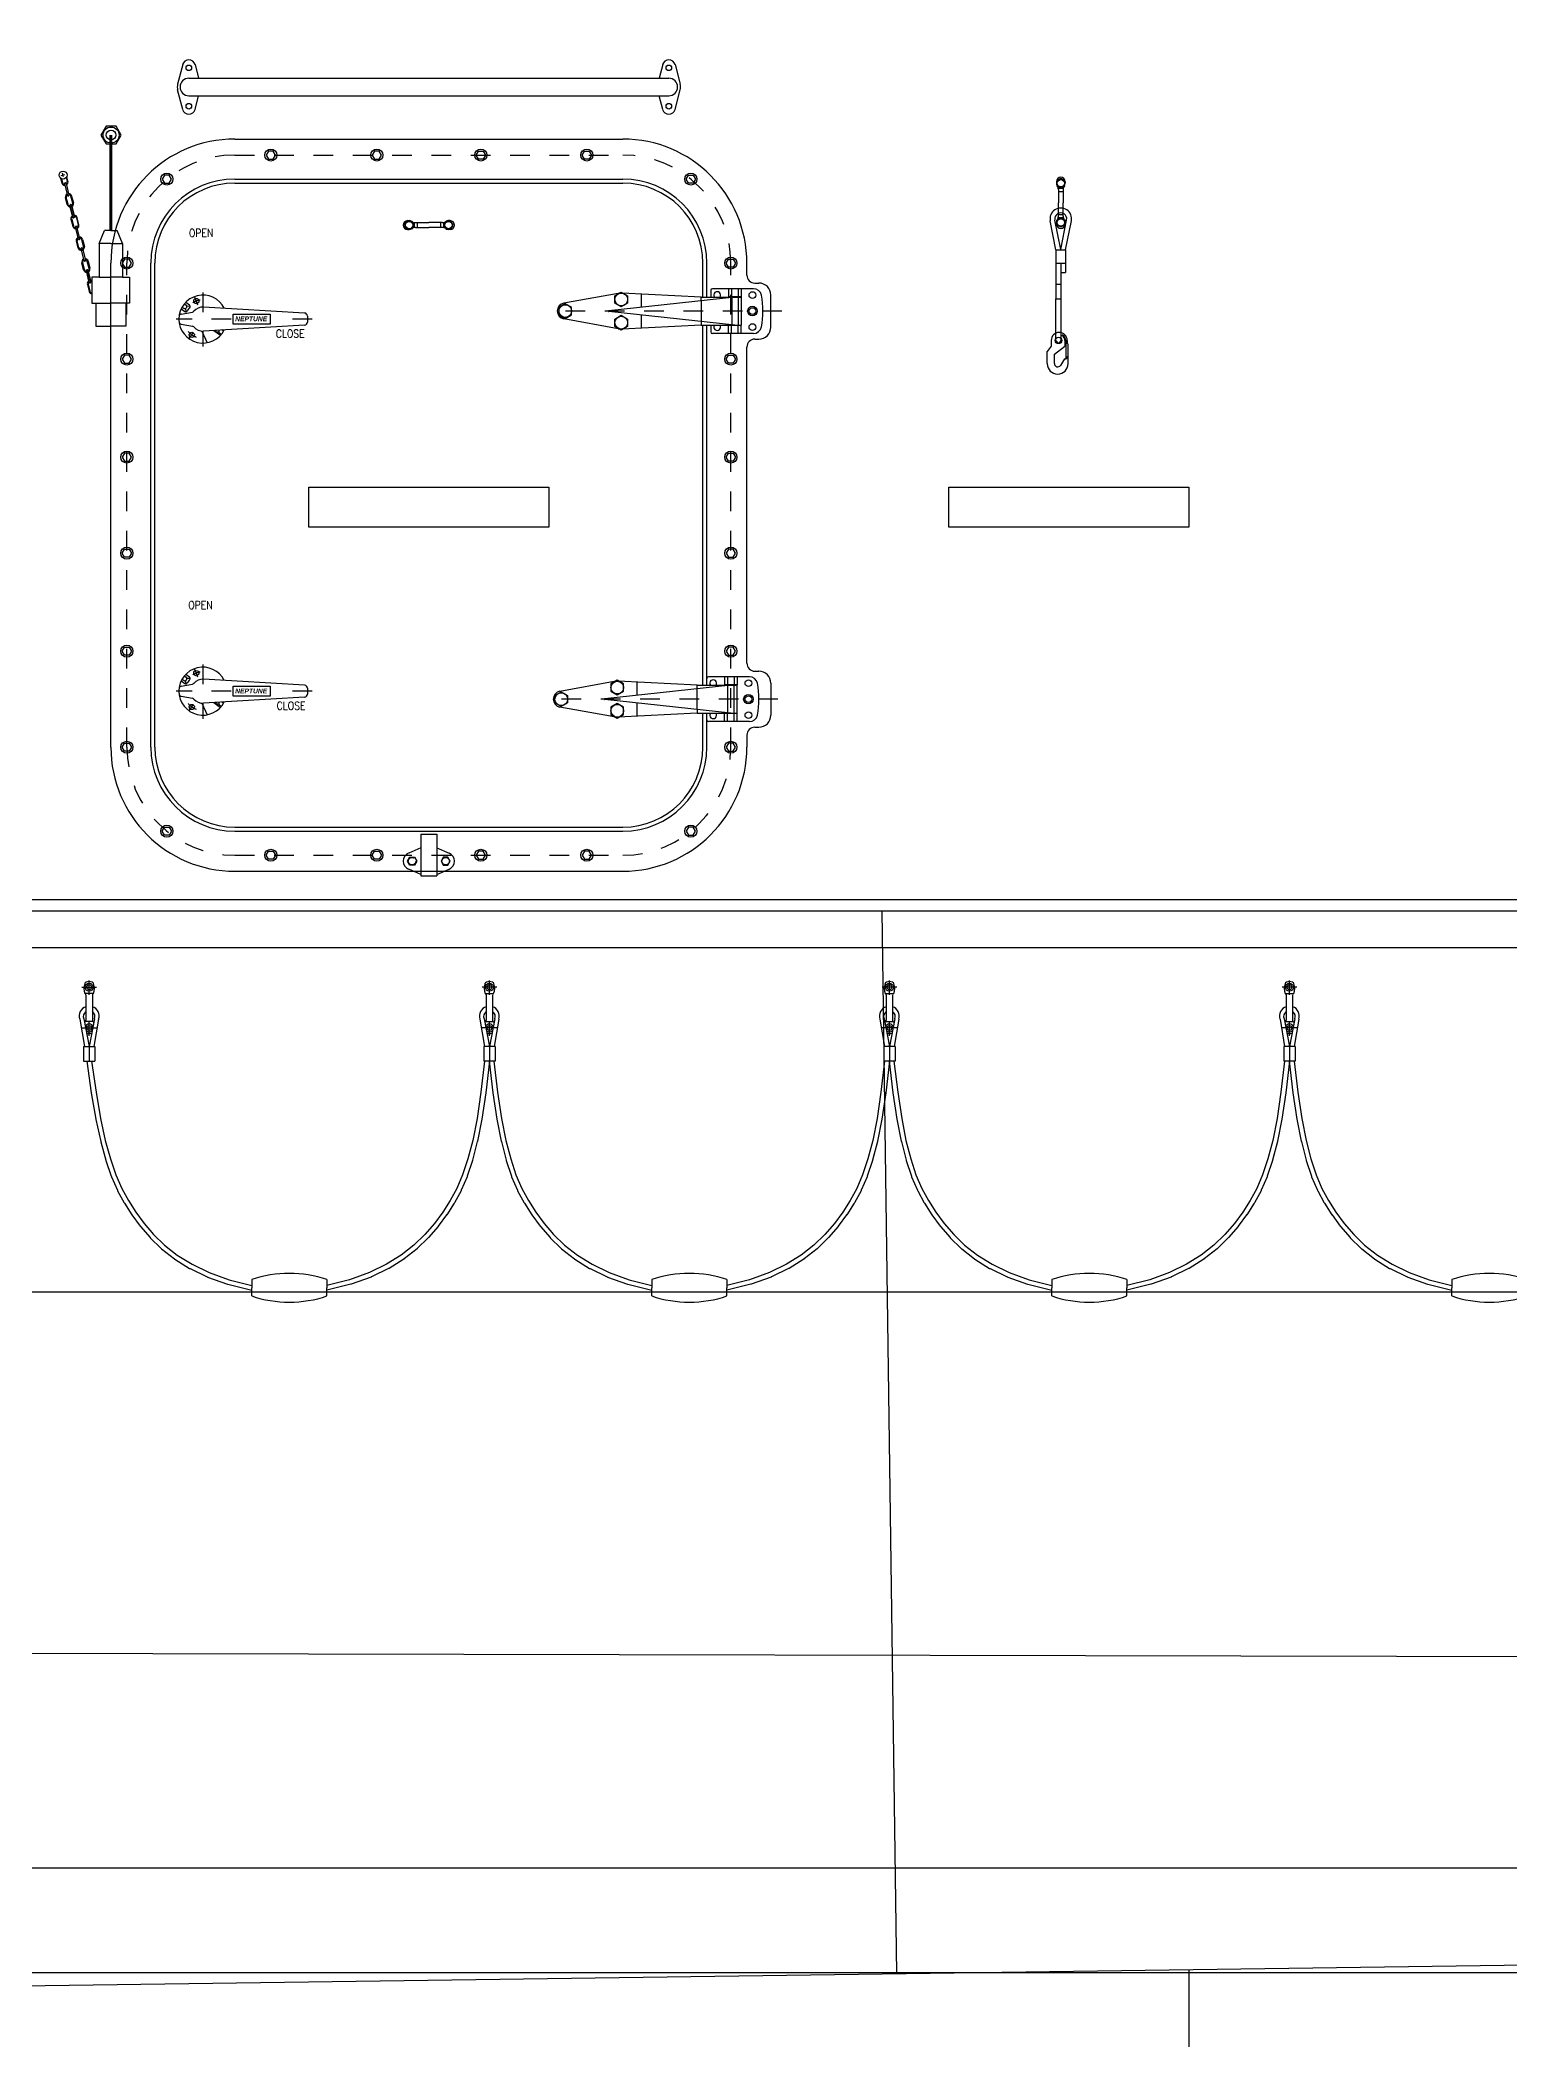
# Model space of a CAD drawing. Header units: millimetres. Extents: x -4 to 3776, y -4 to 4079.
# Drawn here: x 233.01 to 240.48, y 533.62 to 543.79 of the extents above; entities that cross this region are included whole.
import ezdxf
from ezdxf import colors
from ezdxf.entities.mleader import LeaderData, LeaderLine
from ezdxf.math import Vec2, Vec3

# ---------------------------------------------------------------- set-up
doc = ezdxf.new("R2010")
doc.units = ezdxf.units.MM
doc.linetypes.add('CENTER', pattern=[2, 1.25, -0.25, 0.25, -0.25])
doc.linetypes.add('HIDDEN2', pattern=[0.1875, 0.125, -0.0625])
for name, color, linetype in [('01-equipment', 3, 'Continuous'), ('03-input', 3, 'Continuous'), ('BK_kedu', 255, 'Continuous')]:
    doc.layers.add(name, color=color, linetype=linetype)
doc.styles.add('ROMANC', font='ROMANC.shx', dxfattribs={"width": 0.8, "bigfont": 'HZDX.shx'})
doc.styles.get("Standard").update_dxf_attribs({"font": 'arial.ttf'})

# ---------------------------------------------------------------- blocks, each defined once
blk = doc.blocks.new('A$C732F67CB')
at = {"layer": '03-input', "color": 0, "linetype": 'Continuous'}
for p, q in [((2.8, 385.9), (20.8, 385.9)), ((16.8, 377.9), (6.9, 377.9)), ((7.8, 376.1), (7.8, 344.6)), ((11.8, 376.2), (11.8, 394.2)), ((15.8, 376.2), (15.8, 344.6)), ((521.2, 385.9), (503.1, 385.9)), ((507.2, 377.9), (517.1, 377.9)), ((508.1, 376.2), (508.1, 344.6)), ((512.1, 376.2), (512.1, 394.2)), ((516.1, 376.1), (516.1, 344.6)), ((1021.2, 385.9), (1003.1, 385.9)), ((1007.2, 377.9), (1017.1, 377.9)), ((1008.1, 376.2), (1008.1, 344.6)), ((1012.1, 376.2), (1012.1, 394.2)), ((1016.1, 376.1), (1016.1, 344.6)), ((1521.2, 385.9), (1503.1, 385.9)), ((1507.2, 377.9), (1517.1, 377.9)), ((1508.1, 376.2), (1508.1, 344.6)), ((1512.1, 376.2), (1512.1, 394.2)), ((1516.1, 376.1), (1516.1, 344.6)), ((0, 346), (5.8, 311.6)), ((2.8, 334.9), (20.8, 334.9)), ((5.2, 346.2), (11.8, 311.6)), ((16.8, 342.9), (6.9, 342.9)), ((18.5, 346.2), (11.8, 311.6)), ((11.8, 325.2), (11.8, 343.2)), ((23.6, 346), (17.8, 311.6)), ((500.3, 346), (506.1, 311.6)), ((521.2, 334.9), (503.1, 334.9)), ((505.5, 346.2), (512.1, 311.6)), ((507.2, 342.9), (517.1, 342.9)), ((518.8, 346.2), (512.1, 311.6)), ((512.1, 325.2), (512.1, 343.2)), ((524, 346), (518.1, 311.6)), ((1000.3, 346), (1006.1, 311.6)), ((1021.2, 334.9), (1003.1, 334.9)), ((1005.5, 346.2), (1012.1, 311.6)), ((1007.2, 342.9), (1017.1, 342.9)), ((1018.8, 346.2), (1012.1, 311.6)), ((1012.1, 325.2), (1012.1, 343.2)), ((1024, 346), (1018.1, 311.6)), ((1500.3, 346), (1506.1, 311.6)), ((1521.2, 334.9), (1503.1, 334.9)), ((1505.5, 346.2), (1512.1, 311.6)), ((1507.2, 342.9), (1517.1, 342.9)), ((1518.8, 346.2), (1512.1, 311.6)), ((1512.1, 325.2), (1512.1, 343.2)), ((1524, 346), (1518.1, 311.6)), ((4.7, 311.6), (18.9, 311.6)), ((4.7, 311.6), (4.7, 293.6)), ((11.8, 311.6), (11.8, 293.6)), ((18.9, 311.6), (18.9, 293.6)), ((519.3, 311.6), (505, 311.6)), ((505, 311.6), (505, 293.6)), ((512.1, 311.6), (512.1, 293.6)), ((519.3, 311.6), (519.3, 293.6)), ((1005, 311.6), (1005, 293.6)), ((1019.3, 311.6), (1005, 311.6)), ((1012.1, 311.6), (1012.1, 293.6)), ((1019.3, 311.6), (1019.3, 293.6)), ((1519.3, 311.6), (1505, 311.6)), ((1505, 311.6), (1505, 293.6)), ((1512.1, 311.6), (1512.1, 293.6)), ((1519.3, 311.6), (1519.3, 293.6)), ((4.7, 293.6), (18.9, 293.6)), ((519.3, 293.6), (505, 293.6)), ((1019.3, 293.6), (1005, 293.6)), ((1519.3, 293.6), (1505, 293.6)), ((215, 20.5), (215, 10.3)), ((215, 0), (215, 10.3)), ((309, 20.5), (309, 10.3)), ((309, 0), (309, 10.3)), ((715, 20.5), (715, 10.3)), ((715, 0), (715, 10.3)), ((809, 20.5), (809, 10.3)), ((809, 0), (809, 10.3)), ((1215, 20.5), (1215, 10.3)), ((1215, 20.5), (1215, 10.3)), ((1215, 0), (1215, 10.3)), ((1215, 0), (1215, 10.3)), ((1309, 20.5), (1309, 10.3)), ((1309, 20.5), (1309, 10.3)), ((1309, 0), (1309, 10.3)), ((1309, 0), (1309, 10.3)), ((1715, 20.5), (1715, 10.3)), ((1715, 0), (1715, 10.3))]:
    blk.add_line(p, q, dxfattribs=at)
for points in [[(8.7, 293.6), (14.5, 253.9, 0.007145), (14.5, 253.7), (20.2, 220.9, 0.009924), (20.3, 220.7), (26.2, 193.1, 0.013344), (26.3, 192.8), (32.5, 169.6, 0.017039), (32.7, 169.2), (39.5, 149.6, 0.02007), (39.7, 149.1), (47.1, 132.1, 0.021014), (47.4, 131.6), (55.7, 116.3, 0.018769), (55.9, 115.9), (65.1, 101.6, 0.01555), (65.3, 101.3), (75.7, 87.2, 0.018652), (76, 86.8), (87.9, 73, 0.022779), (88.2, 72.6), (101.9, 59.3, 0.025731), (102.4, 58.9), (118.3, 46.4, 0.027278), (118.8, 46), (137.3, 34.5, 0.02738), (137.9, 34.2), (159.3, 23.9, 0.026241), (159.9, 23.6), (184.6, 14.8, 0.024236), (185.1, 14.6), (215, 7.1)], [(512.1, 293.6), (507.5, 254, -0.007877), (507.5, 253.9), (502.5, 221.1, -0.010812), (502.5, 220.8), (497.1, 193.3, -0.014384), (497, 192.9), (491.1, 169.7, -0.018175), (490.9, 169.3), (484.3, 149.6, -0.021165), (484.2, 149.1), (476.8, 132.1, -0.021867), (476.6, 131.6), (468.3, 116.3, -0.019216), (468.1, 115.9), (458.8, 101.6, -0.015623), (458.6, 101.3), (448.2, 87.2, -0.018652), (447.9, 86.8), (436.1, 73, -0.022779), (435.7, 72.6), (422, 59.3, -0.025731), (421.6, 58.9), (405.7, 46.4, -0.027278), (405.1, 46), (386.7, 34.5, -0.02738), (386.1, 34.2), (364.7, 23.9, -0.026241), (364.1, 23.6), (339.4, 14.8, -0.024236), (338.8, 14.6), (309, 7.1)], [(511.8, 293.6), (516.5, 254, 0.007877), (516.5, 253.9), (521.5, 221.1, 0.010812), (521.5, 220.8), (526.9, 193.3, 0.014384), (527, 192.9), (532.9, 169.7, 0.018175), (533, 169.3), (539.6, 149.6, 0.021165), (539.8, 149.1), (547.2, 132.1, 0.021867), (547.4, 131.6), (555.7, 116.3, 0.019216), (555.9, 115.9), (565.1, 101.6, 0.015623), (565.3, 101.3), (575.7, 87.2, 0.018652), (576, 86.8), (587.9, 73, 0.022779), (588.2, 72.6), (601.9, 59.3, 0.025731), (602.4, 58.9), (618.3, 46.4, 0.027278), (618.8, 46), (637.3, 34.5, 0.02738), (637.9, 34.2), (659.3, 23.9, 0.026241), (659.9, 23.6), (684.6, 14.8, 0.024236), (685.1, 14.6), (715, 7.1)], [(1012.1, 293.6), (1007.5, 254, -0.007877), (1007.5, 253.9), (1002.5, 221.1, -0.010812), (1002.5, 220.8), (997.1, 193.3, -0.014384), (997, 192.9), (991.1, 169.7, -0.018175), (990.9, 169.3), (984.3, 149.6, -0.021165), (984.2, 149.1), (976.8, 132.1, -0.021867), (976.6, 131.6), (968.3, 116.3, -0.019216), (968.1, 115.9), (958.8, 101.6, -0.015623), (958.6, 101.3), (948.2, 87.2, -0.018652), (947.9, 86.8), (936.1, 73, -0.022779), (935.7, 72.6), (922, 59.3, -0.025731), (921.6, 58.9), (905.7, 46.4, -0.027278), (905.1, 46), (886.7, 34.5, -0.02738), (886.1, 34.2), (864.7, 23.9, -0.026241), (864.1, 23.6), (839.4, 14.8, -0.024236), (838.8, 14.6), (809, 7.1)], [(1011.8, 293.6), (1016.5, 254, 0.007877), (1016.5, 253.9), (1021.5, 221.1, 0.010812), (1021.5, 220.8), (1026.9, 193.3, 0.014384), (1027, 192.9), (1032.9, 169.7, 0.018175), (1033, 169.3), (1039.6, 149.6, 0.021165), (1039.8, 149.1), (1047.2, 132.1, 0.021867), (1047.4, 131.6), (1055.7, 116.3, 0.019216), (1055.9, 115.9), (1065.1, 101.6, 0.015623), (1065.3, 101.3), (1075.7, 87.2, 0.018652), (1076, 86.8), (1087.9, 73, 0.022779), (1088.2, 72.6), (1101.9, 59.3, 0.025731), (1102.4, 58.9), (1118.3, 46.4, 0.027278), (1118.8, 46), (1137.3, 34.5, 0.02738), (1137.9, 34.2), (1159.3, 23.9, 0.026241), (1159.9, 23.6), (1184.6, 14.8, 0.024236), (1185.1, 14.6), (1215, 7.1)], [(1512.1, 293.6), (1507.5, 254, -0.007877), (1507.5, 253.9), (1502.5, 221.1, -0.010812), (1502.5, 220.8), (1497.1, 193.3, -0.014384), (1497, 192.9), (1491.1, 169.7, -0.018175), (1490.9, 169.3), (1484.3, 149.6, -0.021165), (1484.2, 149.1), (1476.8, 132.1, -0.021867), (1476.6, 131.6), (1468.3, 116.3, -0.019216), (1468.1, 115.9), (1458.8, 101.6, -0.015623), (1458.6, 101.3), (1448.2, 87.2, -0.018652), (1447.9, 86.8), (1436.1, 73, -0.022779), (1435.7, 72.6), (1422, 59.3, -0.025731), (1421.6, 58.9), (1405.7, 46.4, -0.027278), (1405.1, 46), (1386.7, 34.5, -0.02738), (1386.1, 34.2), (1364.7, 23.9, -0.026241), (1364.1, 23.6), (1339.4, 14.8, -0.024236), (1338.8, 14.6), (1309, 7.1)], [(1511.8, 293.6), (1516.5, 254, 0.007877), (1516.5, 253.9), (1521.5, 221.1, 0.010812), (1521.5, 220.8), (1526.9, 193.3, 0.014384), (1527, 192.9), (1532.9, 169.7, 0.018175), (1533, 169.3), (1539.6, 149.6, 0.021165), (1539.8, 149.1), (1547.2, 132.1, 0.021867), (1547.4, 131.6), (1555.7, 116.3, 0.019216), (1555.9, 115.9), (1565.1, 101.6, 0.015623), (1565.3, 101.3), (1575.7, 87.2, 0.018652), (1576, 86.8), (1587.9, 73, 0.022779), (1588.2, 72.6), (1601.9, 59.3, 0.025731), (1602.4, 58.9), (1618.3, 46.4, 0.027278), (1618.8, 46), (1637.3, 34.5, 0.02738), (1637.9, 34.2), (1659.3, 23.9, 0.026241), (1659.9, 23.6), (1684.6, 14.8, 0.024236), (1685.1, 14.6), (1715, 7.1)]]:
    blk.add_lwpolyline(points, format="xyb", dxfattribs=at)
for points in [[(14.8, 293.6), (20.4, 254.7), (26.1, 222), (32, 194.4), (38.3, 171.2), (45.2, 151.5), (52.6, 134.5), (60.9, 119.2), (70.2, 104.8), (80.6, 90.7), (92.4, 76.9), (106.1, 63.6), (122, 51.1), (140.5, 39.6), (161.9, 29.3), (186.6, 20.4), (215, 13.3)], [(506.1, 293.6), (501.5, 254.7), (496.6, 222), (491.2, 194.4), (485.2, 171.2), (478.6, 151.5), (471.3, 134.5), (463, 119.2), (453.8, 104.8), (443.4, 90.7), (431.5, 76.9), (417.8, 63.6), (401.9, 51.1), (383.5, 39.6), (362.1, 29.3), (337.4, 20.4), (309, 13.3)], [(517.8, 293.6), (522.4, 254.7), (527.4, 222), (532.8, 194.4), (538.7, 171.2), (545.3, 151.5), (552.7, 134.5), (560.9, 119.2), (570.2, 104.8), (580.6, 90.7), (592.4, 76.9), (606.1, 63.6), (622, 51.1), (640.5, 39.6), (661.9, 29.3), (686.6, 20.4), (715, 13.3)], [(1006.1, 293.6), (1001.5, 254.7), (996.6, 222), (991.2, 194.4), (985.2, 171.2), (978.6, 151.5), (971.3, 134.5), (963, 119.2), (953.8, 104.8), (943.4, 90.7), (931.5, 76.9), (917.8, 63.6), (901.9, 51.1), (883.5, 39.6), (862.1, 29.3), (837.4, 20.4), (809, 13.3)], [(1017.8, 293.6), (1022.4, 254.7), (1027.4, 222), (1032.8, 194.4), (1038.7, 171.2), (1045.3, 151.5), (1052.7, 134.5), (1060.9, 119.2), (1070.2, 104.8), (1080.6, 90.7), (1092.4, 76.9), (1106.1, 63.6), (1122, 51.1), (1140.5, 39.6), (1161.9, 29.3), (1186.6, 20.4), (1215, 13.3)], [(1506.1, 293.6), (1501.5, 254.7), (1496.6, 222), (1491.2, 194.4), (1485.2, 171.2), (1478.6, 151.5), (1471.3, 134.5), (1463, 119.2), (1453.8, 104.8), (1443.4, 90.7), (1431.5, 76.9), (1417.8, 63.6), (1401.9, 51.1), (1383.5, 39.6), (1362.1, 29.3), (1337.4, 20.4), (1309, 13.3)], [(1517.8, 293.6), (1522.4, 254.7), (1527.4, 222), (1532.8, 194.4), (1538.7, 171.2), (1545.3, 151.5), (1552.7, 134.5), (1560.9, 119.2), (1570.2, 104.8), (1580.6, 90.7), (1592.4, 76.9), (1606.1, 63.6), (1622, 51.1), (1640.5, 39.6), (1661.9, 29.3), (1686.6, 20.4), (1715, 13.3)]]:
    blk.add_lwpolyline(points, dxfattribs=at)
for centre, radius in [((11.8, 385.9), 5), ((11.8, 385.9), 3), ((512.1, 385.9), 5), ((512.1, 385.9), 3), ((1012.1, 385.9), 5), ((1012.1, 385.9), 3), ((1512.1, 385.9), 5), ((1512.1, 385.9), 3), ((11.8, 334.9), 3), ((512.1, 334.9), 3), ((1012.1, 334.9), 3), ((1512.1, 334.9), 3)]:
    blk.add_circle(centre, radius, dxfattribs=at)
for centre, radius, start, end in [((22.9, 384.7), 17.6, 160.8858, 202.0979), ((22.9, 384.7), 17.6, 160.8858, 202.0979), ((9.1, 389.4), 3, 108.6487, 160.8858), ((5.8, 376.2), 2, 0, 67.9757), ((11.8, 381.3), 11.6, 71.3513, 108.6487), ((11.8, 381.3), 11.6, 71.3513, 108.6487), ((14.5, 389.4), 3, 19.1142, 71.3513), ((14.5, 389.4), 3, 19.1142, 71.3513), ((17.8, 376.2), 2, 112.0243, 180), ((0.8, 384.7), 17.6, 337.9021, 19.1142), ((0.8, 384.7), 17.6, 337.9021, 19.1142), ((523.2, 384.7), 17.6, 160.8858, 202.0979), ((523.2, 384.7), 17.6, 160.8858, 202.0979), ((509.4, 389.4), 3, 108.6487, 160.8858), ((509.4, 389.4), 3, 108.6487, 160.8858), ((506.1, 376.2), 2, 0, 67.9757), ((512.1, 381.3), 11.6, 71.3513, 108.6487), ((512.1, 381.3), 11.6, 71.3513, 108.6487), ((514.9, 389.4), 3, 19.1142, 71.3513), ((518.1, 376.2), 2, 112.0243, 180), ((501.1, 384.7), 17.6, 337.9021, 19.1142), ((501.1, 384.7), 17.6, 337.9021, 19.1142), ((1023.2, 384.7), 17.6, 160.8858, 202.0979), ((1023.2, 384.7), 17.6, 160.8858, 202.0979), ((1009.4, 389.4), 3, 108.6487, 160.8858), ((1009.4, 389.4), 3, 108.6487, 160.8858), ((1006.1, 376.2), 2, 0, 67.9757), ((1012.1, 381.3), 11.6, 71.3513, 108.6487), ((1012.1, 381.3), 11.6, 71.3513, 108.6487), ((1014.9, 389.4), 3, 19.1142, 71.3513), ((1018.1, 376.2), 2, 112.0243, 180), ((1001.1, 384.7), 17.6, 337.9021, 19.1142), ((1001.1, 384.7), 17.6, 337.9021, 19.1142), ((1523.2, 384.7), 17.6, 160.8858, 202.0979), ((1523.2, 384.7), 17.6, 160.8858, 202.0979), ((1509.4, 389.4), 3, 108.6487, 160.8858), ((1509.4, 389.4), 3, 108.6487, 160.8858), ((1506.1, 376.2), 2, 0, 67.9757), ((1512.1, 381.3), 11.6, 71.3513, 108.6487), ((1512.1, 381.3), 11.6, 71.3513, 108.6487), ((1514.9, 389.4), 3, 19.1142, 71.3513), ((1518.1, 376.2), 2, 112.0243, 180), ((1501.1, 384.7), 17.6, 337.9021, 19.1142), ((1501.1, 384.7), 17.6, 337.9021, 19.1142), ((11.8, 349.8), 12.4, 108.8141, 197.7676), ((11.8, 349.3), 7.31, 123.1597, 204.5976), ((11.8, 349.8), 12.4, 342.2324, 71.1859), ((11.8, 349.3), 7.31, 335.4024, 56.8403), ((512.1, 349.8), 12.4, 108.8141, 197.7676), ((512.1, 349.3), 7.31, 123.1597, 204.5976), ((512.1, 349.8), 12.4, 342.2324, 71.1859), ((512.1, 349.3), 7.31, 335.4024, 56.8403), ((1012.1, 349.8), 12.4, 108.8141, 197.7676), ((1012.1, 349.3), 7.31, 123.1597, 204.5976), ((1012.1, 349.8), 12.4, 342.2324, 71.1859), ((1012.1, 349.3), 7.31, 335.4024, 56.8403), ((1512.1, 349.8), 12.4, 108.8141, 197.7676), ((1512.1, 349.3), 7.31, 123.1597, 204.5976), ((1512.1, 349.8), 12.4, 342.2324, 71.1859), ((1512.1, 349.3), 7.31, 335.4024, 56.8403), ((22.9, 336.1), 17.6, 157.9021, 162.4693), ((5.8, 344.6), 2, 292.0243, 0), ((11.8, 334.9), 5, 17.7251, 162.2749), ((11.8, 334.9), 5, 219.4752, 320.5248), ((11.8, 339.5), 11.6, 253.867, 286.133), ((17.8, 344.6), 2, 180, 247.9757), ((0.8, 336.1), 17.6, 17.5307, 22.0979), ((0.8, 336.1), 17.6, 17.5307, 22.0979), ((523.2, 336.1), 17.6, 157.9021, 162.4693), ((523.2, 336.1), 17.6, 157.9021, 162.4693), ((506.1, 344.6), 2, 292.0243, 0), ((512.1, 334.9), 5, 17.7251, 162.2749), ((512.1, 334.9), 5, 219.4752, 320.5248), ((512.1, 339.5), 11.6, 253.867, 286.133), ((518.1, 344.6), 2, 180, 247.9757), ((501.1, 336.1), 17.6, 17.5307, 22.0979), ((1023.2, 336.1), 17.6, 157.9021, 162.4693), ((1023.2, 336.1), 17.6, 157.9021, 162.4693), ((1006.1, 344.6), 2, 292.0243, 0), ((1012.1, 334.9), 5, 17.7251, 162.2749), ((1012.1, 334.9), 5, 219.4752, 320.5248), ((1012.1, 339.5), 11.6, 253.867, 286.133), ((1018.1, 344.6), 2, 180, 247.9757), ((1001.1, 336.1), 17.6, 17.5307, 22.0979), ((1523.2, 336.1), 17.6, 157.9021, 162.4693), ((1523.2, 336.1), 17.6, 157.9021, 162.4693), ((1506.1, 344.6), 2, 292.0243, 0), ((1512.1, 334.9), 5, 17.7251, 162.2749), ((1512.1, 334.9), 5, 219.4752, 320.5248), ((1512.1, 339.5), 11.6, 253.867, 286.133), ((1518.1, 344.6), 2, 180, 247.9757), ((1501.1, 336.1), 17.6, 17.5307, 22.0979), ((262, -119.1), 147.3, 71.3866, 108.6134), ((762, -119.1), 147.3, 71.3866, 108.6134), ((1262, -119.1), 147.3, 71.3866, 108.6134), ((1762, -119.1), 147.3, 71.3866, 108.6134), ((262, 139.6), 147.3, 251.3866, 288.6134), ((762, 139.6), 147.3, 251.3866, 288.6134), ((1262, 139.6), 147.3, 251.3866, 288.6134), ((1762, 139.6), 147.3, 251.3866, 288.6134)]:
    blk.add_arc(centre, radius, start, end, dxfattribs=at)
blk = doc.blocks.new('HANDRAIL')
at = {"layer": '03-input', "color": 0, "linetype": 'Continuous'}
for p, q in [((-307.7, 39), (-314, 14.6)), ((-292.3, 39), (-287.9, 22)), ((292.3, 39), (287.9, 22)), ((307.7, 39), (314, 14.6)), ((-307.7, -17), (-314, 7.4)), ((-300, 22), (300, 22)), ((-300, 0), (300, 0)), ((292.3, -17), (287.9, 0)), ((307.7, -17), (314, 7.4)), ((-292.3, -17), (-287.9, 0))]:
    blk.add_line(p, q, dxfattribs=at)
for centre in [(-300, 35), (300, 35), (-300, -13), (300, -13)]:
    blk.add_circle(centre, 3.5, dxfattribs=at)
for centre, radius, start, end in [((-300, 37), 8, 14.4775, 165.5225), ((300, 37), 8, 14.4775, 165.5225), ((-300, 11), 14.5, 165.5225, 194.4775), ((-300, 11), 11, 90, 270), ((300, 11), 11, 270, 90), ((300, 11), 14.5, 345.5225, 14.4775), ((-300, -15), 8, 194.4775, 345.5225), ((300, -15), 8, 194.4775, 345.5225)]:
    blk.add_arc(centre, radius, start, end, dxfattribs=at)
blk = doc.blocks.new('door-side')
at = {"layer": '03-input', "color": 0, "linetype": 'Continuous'}
for p, q in [((-242.5, 915), (242.5, 915)), ((-242.5, 865), (242.5, 865)), ((-242.5, 860), (242.5, 860)), ((-26.5, 813), (-24.5, 813)), ((-26.5, 802), (-24.5, 802)), ((-20.9, 811.7), (-20.9, 811.2)), ((-20.9, 803.8), (-20.9, 803.3)), ((-18.2, 810.6), (-18.2, 804.4)), ((-16.7, 810.5), (0, 810.5)), ((-16.7, 804.5), (0, 804.5)), ((16.7, 810.5), (0, 810.5)), ((16.7, 804.5), (0, 804.5)), ((18.2, 810.6), (18.2, 804.4)), ((20.9, 811.7), (20.9, 811.2)), ((20.9, 803.8), (20.9, 803.3)), ((26.5, 813), (24.5, 813)), ((26.5, 802), (24.5, 802)), ((-397.5, 155), (-397.5, 760)), ((-347.5, 155), (-347.5, 760)), ((-342.5, 155), (-342.5, 760)), ((342.5, 717.5), (342.5, 760)), ((347.5, 717.5), (347.5, 760)), ((397.5, 745), (397.5, 760)), ((352.5, 726), (352.5, 717.5)), ((405.8, 728), (354.5, 728)), ((374.5, 728), (374.5, 718)), ((378.3, 728), (378.3, 718)), ((386.8, 728), (386.8, 718)), ((390.5, 728), (390.5, 718)), ((407.5, 735), (412.5, 735)), ((-309.6, 702.9), (-304.9, 699.6)), ((-308.4, 705.1), (-306, 703.4)), ((-305.6, 709.2), (-303.2, 707.5)), ((-304.6, 703.1), (-303.3, 699.3)), ((-303.9, 711.1), (-299.1, 707.8)), ((-302.4, 706.3), (-298.3, 706.4)), ((-155.3, 697.6), (-281.6, 705)), ((236.5, 722.1), (168.7, 709.8)), ((382.5, 717.5), (224.9, 700.5)), ((382.5, 682.5), (224.9, 699.5)), ((340.5, 717.5), (241.6, 722.5)), ((265.5, 721.3), (265.5, 704.9)), ((340.5, 717.5), (390.5, 717.5)), ((340.5, 713), (340.5, 717.5)), ((340.5, 713), (340.5, 687)), ((390.5, 718), (374.5, 718)), ((378.8, 717.5), (378.8, 682.5)), ((386.8, 717.5), (386.8, 682.5)), ((390.5, 717.5), (390.5, 682.5)), ((427.5, 680), (427.5, 720)), ((-309.7, 696.3), (-295.6, 698.8)), ((-309.7, 683.7), (-295.6, 681.2)), ((-283.8, 675.1), (-277, 660.5)), ((-155.3, 682.4), (-281.6, 675)), ((-268.8, 675.8), (-268.8, 675.7)), ((-268.8, 675.7), (-260.3, 669.8)), ((-256.6, 674.9), (-258.7, 676.4)), ((-151.7, 693.7), (-151.7, 686.3)), ((236.5, 677.9), (168.7, 690.2)), ((340.5, 682.5), (241.6, 677.5)), ((265.5, 695.1), (265.5, 678.7)), ((340.5, 687), (340.5, 682.5)), ((340.5, 682.5), (390.5, 682.5)), ((342.5, 232.5), (342.5, 682.5)), ((347.5, 232.5), (347.5, 682.5)), ((352.5, 682.5), (352.5, 674)), ((374.5, 672), (374.5, 682)), ((390.5, 682), (374.5, 682)), ((378.3, 672), (378.3, 682)), ((386.8, 672), (386.8, 682)), ((390.5, 672), (390.5, 682)), ((-299.1, 666.2), (-294.5, 672.8)), ((-262.6, 673.7), (-265.9, 673.6)), ((-259.4, 670.8), (-261.8, 672.5)), ((405.8, 672), (354.5, 672)), ((397.5, 260), (397.5, 655)), ((407.5, 665), (412.5, 665)), ((407.5, 250), (412.5, 250)), ((-309.7, 231.3), (-295.6, 233.8)), ((-309.6, 237.9), (-304.9, 234.6)), ((-308.4, 240.1), (-306, 238.4)), ((-305.6, 244.2), (-303.2, 242.5)), ((-304.6, 238.1), (-303.3, 234.3)), ((-303.9, 246.1), (-299.1, 242.8)), ((-302.4, 241.3), (-298.3, 241.4)), ((-155.3, 232.6), (-281.6, 240)), ((-151.7, 228.7), (-151.7, 221.3)), ((231.5, 237.1), (163.7, 224.8)), ((377.5, 232.5), (219.9, 215.5)), ((335.5, 232.5), (236.6, 237.5)), ((260.5, 219.9), (260.5, 236.3)), ((335.5, 228), (335.5, 232.5)), ((335.5, 232.5), (385.5, 232.5)), ((335.5, 202), (335.5, 228)), ((347.5, 232.5), (347.5, 241)), ((400.8, 243), (349.5, 243)), ((369.5, 243), (369.5, 233)), ((385.5, 233), (369.5, 233)), ((373.3, 243), (373.3, 233)), ((373.8, 197.5), (373.8, 232.5)), ((381.8, 243), (381.8, 233)), ((381.8, 197.5), (381.8, 232.5)), ((385.5, 243), (385.5, 233)), ((385.5, 197.5), (385.5, 232.5)), ((427.5, 235), (427.5, 195)), ((-309.7, 218.7), (-295.6, 216.2)), ((-299.1, 201.2), (-294.5, 207.8)), ((-283.8, 210.1), (-277, 195.5)), ((-155.3, 217.4), (-281.6, 210)), ((-268.8, 210.8), (-268.8, 210.7)), ((-268.8, 210.7), (-260.3, 204.8)), ((-262.6, 208.7), (-265.9, 208.6)), ((-259.4, 205.8), (-261.8, 207.5)), ((-256.6, 209.9), (-258.7, 211.4)), ((231.5, 192.9), (163.7, 205.2)), ((377.5, 197.5), (219.9, 214.5)), ((260.5, 193.7), (260.5, 210.1)), ((335.5, 202), (335.5, 197.5)), ((335.5, 197.5), (236.6, 192.5)), ((335.5, 197.5), (385.5, 197.5)), ((342.5, 155), (342.5, 197.5)), ((347.5, 155), (347.5, 197.5)), ((347.5, 189), (347.5, 197.5)), ((400.8, 187), (349.5, 187)), ((369.5, 187), (369.5, 197)), ((385.5, 197), (369.5, 197)), ((373.3, 187), (373.3, 197)), ((381.8, 187), (381.8, 197)), ((385.5, 187), (385.5, 197)), ((407.5, 180), (412.5, 180)), ((397.5, 170), (397.5, 155)), ((-242.5, 55), (242.5, 55)), ((-242.5, 50), (242.5, 50)), ((50, 55), (50, 55)), ((-10, 29.1), (-25.2, 22.7)), ((-10, 46.4), (10, 46.4)), ((-10, 46.4), (-10, -5.6)), ((10, 46.4), (10, -5.6)), ((10, 29.1), (25.2, 22.7)), ((-242.5, 0), (242.5, 0)), ((-10, -3.9), (-25.2, 2.4)), ((10, -3.9), (25.2, 2.4)), ((-10, -5.6), (10, -5.6))]:
    blk.add_line(p, q, dxfattribs=at)
at = {"layer": '03-input', "color": 0, "linetype": 'CENTER'}
for p, q in [((-242.5, 895), (242.5, 895)), ((-377.5, 155), (-377.5, 760)), ((377.5, 155), (377.5, 760)), ((-288.9, 707.6), (-292.4, 717.2)), ((-282.5, 723.4), (-282.5, 655.6)), ((441.1, 700), (154.2, 700)), ((-246.9, 690), (-316, 690)), ((-145.7, 690), (-193.7, 690)), ((-288.9, 242.6), (-292.4, 252.2)), ((-282.5, 258.4), (-282.5, 190.6)), ((-246.9, 225), (-316, 225)), ((-145.7, 225), (-193.7, 225)), ((436.1, 215), (149.2, 215)), ((-242.5, 20), (242.5, 20))]:
    blk.add_line(p, q, dxfattribs=at)
at = {"layer": '03-input', "color": 0, "linetype": 'HIDDEN2'}
for p, q in [((-14.4, 810.5), (-14.4, 804.5)), ((14.4, 810.5), (14.4, 804.5))]:
    blk.add_line(p, q, dxfattribs=at)
at = {"layer": '03-input', "color": 0, "linetype": 'Continuous'}
for points in [[(-194.6, 890), (-191.7, 895), (-194.6, 900), (-200.4, 900), (-203.3, 895), (-200.4, 890)], [(-62.1, 890), (-59.2, 895), (-62.1, 900), (-67.9, 900), (-70.8, 895), (-67.9, 890)], [(62.1, 890), (59.2, 895), (62.1, 900), (67.9, 900), (70.8, 895), (67.9, 890)], [(194.6, 890), (191.7, 895), (194.6, 900), (200.4, 900), (203.3, 895), (200.4, 890)], [(-324.6, 859.9), (-321.7, 864.9), (-324.6, 869.9), (-330.4, 869.9), (-333.3, 864.9), (-330.4, 859.9)], [(324.6, 859.9), (321.7, 864.9), (324.6, 869.9), (330.4, 869.9), (333.3, 864.9), (330.4, 859.9)], [(-21.6, 812.5), (-18.7, 807.5), (-21.6, 802.5), (-27.4, 802.5), (-30.3, 807.5), (-27.4, 812.5)], [(21.6, 812.5), (18.7, 807.5), (21.6, 802.5), (27.4, 802.5), (30.3, 807.5), (27.4, 812.5)], [(-374.6, 755), (-371.7, 760), (-374.6, 765), (-380.4, 765), (-383.3, 760), (-380.4, 755)], [(374.6, 755), (371.7, 760), (374.6, 765), (380.4, 765), (383.3, 760), (380.4, 755)], [(162.5, 695.4), (170.5, 690.8), (178.5, 695.4), (178.5, 704.6), (170.5, 709.2), (162.5, 704.6)], [(232.5, 719.1), (240.5, 723.7), (248.5, 719.1), (248.5, 709.9), (240.5, 705.3), (232.5, 709.9)], [(-198.3, 696.2), (-198.3, 683.8), (-244.6, 683.8), (-244.6, 696.2)], [(232.5, 690.1), (240.5, 694.7), (248.5, 690.1), (248.5, 680.9), (240.5, 676.3), (232.5, 680.9)], [(-374.6, 635), (-371.7, 640), (-374.6, 645), (-380.4, 645), (-383.3, 640), (-380.4, 635)], [(374.6, 635), (371.7, 640), (374.6, 645), (380.4, 645), (383.3, 640), (380.4, 635)], [(-374.6, 512.5), (-371.7, 517.5), (-374.6, 522.5), (-380.4, 522.5), (-383.3, 517.5), (-380.4, 512.5)], [(374.6, 512.5), (371.7, 517.5), (374.6, 522.5), (380.4, 522.5), (383.3, 517.5), (380.4, 512.5)], [(-374.6, 402.5), (-371.7, 397.5), (-374.6, 392.5), (-380.4, 392.5), (-383.3, 397.5), (-380.4, 402.5)], [(374.6, 402.5), (371.7, 397.5), (374.6, 392.5), (380.4, 392.5), (383.3, 397.5), (380.4, 402.5)], [(-374.6, 280), (-371.7, 275), (-374.6, 270), (-380.4, 270), (-383.3, 275), (-380.4, 280)], [(374.6, 280), (371.7, 275), (374.6, 270), (380.4, 270), (383.3, 275), (380.4, 280)], [(-198.3, 231.2), (-198.3, 218.8), (-244.6, 218.8), (-244.6, 231.2)], [(227.5, 224.9), (235.5, 220.3), (243.5, 224.9), (243.5, 234.1), (235.5, 238.7), (227.5, 234.1)], [(157.5, 219.6), (165.5, 224.2), (173.5, 219.6), (173.5, 210.4), (165.5, 205.8), (157.5, 210.4)], [(227.5, 195.9), (235.5, 191.3), (243.5, 195.9), (243.5, 205.1), (235.5, 209.7), (227.5, 205.1)], [(-374.6, 160), (-371.7, 155), (-374.6, 150), (-380.4, 150), (-383.3, 155), (-380.4, 160)], [(374.6, 160), (371.7, 155), (374.6, 150), (380.4, 150), (383.3, 155), (380.4, 160)], [(-324.6, 55.1), (-321.7, 50.1), (-324.6, 45.1), (-330.4, 45.1), (-333.3, 50.1), (-330.4, 55.1)], [(324.6, 55.1), (321.7, 50.1), (324.6, 45.1), (330.4, 45.1), (333.3, 50.1), (330.4, 55.1)], [(-194.6, 25), (-191.7, 20), (-194.6, 15), (-200.4, 15), (-203.3, 20), (-200.4, 25)], [(-62.1, 25), (-59.2, 20), (-62.1, 15), (-67.9, 15), (-70.8, 20), (-67.9, 25)], [(62.1, 25), (59.2, 20), (62.1, 15), (67.9, 15), (70.8, 20), (67.9, 25)], [(194.6, 25), (191.7, 20), (194.6, 15), (200.4, 15), (203.3, 20), (200.4, 25)]]:
    blk.add_lwpolyline(points, close=True, dxfattribs=at)
at = {"layer": '03-input', "color": 0, "linetype": 'CENTER'}
for points in [[(-18.1, 17.6), (-15.2, 12.6), (-18.1, 7.6), (-23.9, 7.6), (-26.8, 12.6), (-23.9, 17.6)], [(18.1, 17.6), (15.2, 12.6), (18.1, 7.6), (23.9, 7.6), (26.8, 12.6), (23.9, 17.6)]]:
    blk.add_lwpolyline(points, close=True, dxfattribs=at)
at = {"layer": '03-input', "color": 0, "linetype": 'Continuous'}
for centre, radius in [((-197.5, 895), 7.5), ((-65, 895), 7.5), ((65, 895), 7.5), ((197.5, 895), 7.5), ((-327.5, 864.9), 7.5), ((327.5, 864.9), 7.5), ((-24.5, 807.5), 4.58), ((24.5, 807.5), 4.58), ((-377.5, 760), 7.5), ((377.5, 760), 7.5), ((-290.7, 712.6), 3.25), ((170.5, 700), 8), ((240.5, 714.5), 8), ((404.5, 700), 6), ((404.5, 720), 4.25), ((404.5, 700), 4.25), ((240.5, 685.5), 8), ((404.5, 680), 4.25), ((-296.3, 670.3), 3.25), ((-377.5, 640), 7.5), ((377.5, 640), 7.5), ((-377.5, 517.5), 7.5), ((377.5, 517.5), 7.5), ((-377.5, 397.5), 7.5), ((377.5, 397.5), 7.5), ((-377.5, 275), 7.5), ((377.5, 275), 7.5), ((-290.7, 247.6), 3.25), ((235.5, 229.5), 8), ((399.5, 235), 4.25), ((-296.3, 205.3), 3.25), ((165.5, 215), 8), ((235.5, 200.5), 8), ((399.5, 215), 6), ((399.5, 215), 4.25), ((399.5, 195), 4.25), ((-377.5, 155), 7.5), ((377.5, 155), 7.5), ((-327.5, 50.1), 7.5), ((327.5, 50.1), 7.5), ((-197.5, 20), 7.5), ((-65, 20), 7.5), ((65, 20), 7.5), ((197.5, 20), 7.5)]:
    blk.add_circle(centre, radius, dxfattribs=at)
at = {"layer": '03-input', "color": 0, "linetype": 'CENTER'}
for centre in [(-21, 12.6), (21, 12.6)]:
    blk.add_circle(centre, 4.69, dxfattribs=at)
at = {"layer": '03-input', "color": 0, "linetype": 'Continuous'}
for centre, radius, start, end in [((-242.5, 760), 155, 90, 180), ((242.5, 760), 155, 0, 90), ((-242.5, 760), 105, 90, 180), ((-242.5, 760), 100, 90, 180), ((242.5, 760), 105, 0, 90), ((242.5, 760), 100, 0, 90), ((-26.5, 807.5), 5.5, 90, 270), ((-24.5, 807.5), 5.5, 54.5691, 90), ((-24.5, 807.5), 5.5, 270, 305.4309), ((-16.7, 818.5), 8, 234.5691, 270), ((-16.7, 796.5), 8, 90, 125.4309), ((16.7, 818.5), 8, 270, 305.4309), ((16.7, 796.5), 8, 54.5691, 90), ((24.5, 807.5), 5.5, 90, 125.4309), ((24.5, 807.5), 5.5, 234.5691, 270), ((26.5, 807.5), 5.5, 270, 90), ((354.5, 726), 2, 90, 180), ((407.5, 745), 10, 180, 270), ((405.8, 718), 10, 10.6938, 90), ((412.5, 720), 15, 0, 90), ((-282.5, 690), 30, 26.6641, 333.3359), ((-304.9, 705.1), 2, 235, 326.0611), ((-303.7, 701.2), 2, 235, 332.1808), ((-304.3, 705.9), 2, 323.9389, 55), ((-282.5, 690), 25, 143.9389, 146.0611), ((-282.5, 690), 22, 137.8192, 152.1808), ((-300.3, 706.1), 2, 317.8192, 55), ((-296.1, 701.8), 3, 279.8748, 319.1975), ((-282.5, 690), 15, 86.6375, 139.1975), ((170.5, 700), 10, 100.2866, 259.7134), ((225, 700), 0.5, 96.1594, 263.8406), ((240.5, 700), 22.5, 87.1213, 100.2866), ((360.5, 720), 4.25, 323.9681, 216.0319), ((310.5, 700), 107, 349.3062, 10.6938), ((-287.4, 690), 25.1, 171.1908, 188.8092), ((-309.2, 693.4), 3, 99.6877, 171.1908), ((-309.2, 686.6), 3, 188.8092, 260.3123), ((-296.1, 678.2), 3, 40.8025, 80.1252), ((-282.5, 690), 15, 220.8025, 273.3625), ((-282.5, 690), 22, 314.9323, 320.3501), ((-260.7, 674.1), 2, 143.9389, 235), ((-282.5, 690), 25, 323.9389, 326.0611), ((-260.1, 674.9), 2, 140.794, 146.0611), ((-155.6, 693.7), 3.9, 0, 85.4664), ((-155.6, 686.3), 3.9, 274.5336, 0), ((240.5, 700), 22.5, 259.7134, 272.8787), ((360.5, 680), 4.25, 143.9681, 36.0319), ((405.8, 682), 10, 270, 349.3062), ((412.5, 680), 15, 270, 0), ((354.5, 674), 2, 180, 270), ((407.5, 655), 10, 90, 180), ((-282.5, 225), 30, 26.6641, 333.3359), ((407.5, 260), 10, 180, 270), ((412.5, 235), 15, 0, 90), ((-287.4, 225), 25.1, 171.1908, 188.8092), ((-309.2, 228.4), 3, 99.6877, 171.1908), ((-304.9, 240.1), 2, 235, 326.0611), ((-303.7, 236.2), 2, 235, 332.1808), ((-304.3, 240.9), 2, 323.9389, 55), ((-282.5, 225), 25, 143.9389, 146.0611), ((-282.5, 225), 22, 137.8192, 152.1808), ((-300.3, 241.1), 2, 317.8192, 55), ((-296.1, 236.8), 3, 279.8748, 319.1975), ((-282.5, 225), 15, 86.6375, 139.1975), ((-155.6, 228.7), 3.9, 0, 85.4664), ((165.5, 215), 10, 100.2866, 259.7134), ((235.5, 215), 22.5, 87.1213, 100.2866), ((349.5, 241), 2, 90, 180), ((355.5, 235), 4.25, 323.9681, 216.0319), ((400.8, 233), 10, 10.6938, 90), ((305.5, 215), 107, 349.3062, 10.6938), ((-309.2, 221.6), 3, 188.8092, 260.3123), ((-296.1, 213.2), 3, 40.8025, 80.1252), ((-282.5, 225), 15, 220.8025, 273.3625), ((-282.5, 225), 22, 314.9323, 320.3501), ((-260.7, 209.1), 2, 143.9389, 235), ((-282.5, 225), 25, 323.9389, 326.0611), ((-260.1, 209.9), 2, 140.794, 146.0611), ((-155.6, 221.3), 3.9, 274.5336, 0), ((220, 215), 0.5, 96.1594, 263.8406), ((235.5, 215), 22.5, 259.7134, 272.8787), ((349.5, 189), 2, 180, 270), ((355.5, 195), 4.25, 143.9681, 36.0319), ((407.5, 170), 10, 90, 180), ((400.8, 197), 10, 270, 349.3062), ((412.5, 195), 15, 270, 0), ((-242.5, 155), 155, 180, 270), ((-242.5, 155), 105, 180, 270), ((-242.5, 155), 100, 180, 270), ((242.5, 155), 155, 270, 0), ((242.5, 155), 100, 270, 0), ((242.5, 155), 105, 270, 0), ((-21, 12.6), 11, 112.68, 247.32), ((-21, 12.6), 11, 359.9993, 0.0007), ((21, 12.6), 11, 292.68, 67.32)]:
    blk.add_arc(centre, radius, start, end, dxfattribs=at)
at = {"layer": '03-input', "color": 0, "linetype": 'CENTER'}
for centre, radius, start, end in [((-242.5, 760), 135, 90, 180), ((242.5, 760), 135, 0, 90), ((-282.5, 690), 24, 97.9925, 121.9041), ((-282.5, 690), 24, 219.7139, 249.7862), ((-282.5, 225), 24, 97.9925, 121.9041), ((-282.5, 225), 24, 219.7139, 249.7862), ((-242.5, 155), 135, 180, 270), ((242.5, 155), 135, 270, 0)]:
    blk.add_arc(centre, radius, start, end, dxfattribs=at)
at = {"layer": '03-input', "color": 0, "linetype": 'Continuous', "style": 'ROMANC', "width": 0.85}
for s, p in [('OPEN', (-299.9, 792.6)), ('CLOSE', (-191.3, 666.8)), ('OPEN', (-300.7, 327.6)), ('CLOSE', (-190.2, 201.8))]:
    blk.add_text(s, height=10, dxfattribs=at).set_placement(p)
at = {"layer": '03-input', "color": 0, "linetype": 'Continuous', "char_height": 6, "attachment_point": 4}
for insert in [(-242.1, 690.3), (-242.1, 225.3)]:
    blk.add_mtext('\\fArial|b1|i1|c0|p34;NEPTUNE', dxfattribs=dict(at, insert=insert))
blk = doc.blocks.new('TEST5')
at = {"layer": '03-input', "color": 0, "linetype": 'Continuous'}
for p, q in [((-36.7, -338.7), (-19.7, -298)), ((0, -298), (-19.7, -298)), ((0, -298), (19.7, -298)), ((36.7, -338.7), (19.7, -298)), ((-36.7, -338.7), (-36.7, -444)), ((0, -338.7), (-36.7, -338.7)), ((0, -338.7), (36.7, -338.7)), ((36.7, -338.7), (36.7, -444)), ((-58.9, -444), (-58.9, -525.3)), ((-36.7, -444), (-58.9, -444)), ((-36.7, -444), (0, -444)), ((36.7, -444), (0, -444)), ((36.7, -444), (58.9, -444)), ((58.9, -444), (58.9, -525.3)), ((-58.9, -525.3), (-46.9, -525.3)), ((-46.9, -525.3), (0, -525.3)), ((-46.9, -525.3), (-46.9, -596.8)), ((46.9, -525.3), (0, -525.3)), ((58.9, -525.3), (46.9, -525.3)), ((46.9, -525.3), (46.9, -596.8)), ((-46.9, -596.8), (0, -596.8)), ((46.9, -596.8), (0, -596.8))]:
    blk.add_line(p, q, dxfattribs=at)
at = {"layer": '03-input', "color": 0, "linetype": 'Continuous', "const_width": 10}
blk.add_lwpolyline([(0, -298), (0, 0)], dxfattribs=at)
blk = doc.blocks.new('A$C04E4144E')
at = {"layer": '03-input', "color": 0, "linetype": 'Continuous', "xscale": 0.5, "yscale": 0.5, "zscale": 0.5}
blk.add_blockref('TEST5', (29.4, 298.4), dxfattribs=at)
blk = doc.blocks.new('1')
at = {"layer": '03-input', "color": 0, "linetype": 'Continuous'}
blk.add_lwpolyline([(3270.4, 2179.8), (3264, 2168.8), (3270.4, 2157.8), (3283.1, 2157.8), (3289.4, 2168.8), (3283.1, 2179.8)], close=True, dxfattribs=at)
for radius in [10, 6]:
    blk.add_circle((3276.7, 2168.8), radius, dxfattribs=at)
blk = doc.blocks.new('救生艇侧视')
at = {"layer": '03-input', "color": 0, "linetype": 'Continuous'}
for p, q in [((-1410.3, 2238.5), (-1408.9, 2232.7)), ((-1409.6, 2241.8), (-1404.8, 2243)), ((-1409.1, 2237.8), (-1407.9, 2232.9)), ((-1406.6, 2240), (-1407.8, 2244.8)), ((-1405.5, 2231.5), (-1401.8, 2216.9)), ((-1403.5, 2232), (-1399.9, 2217.4)), ((-1403.3, 2239.2), (-1402.1, 2234.4)), ((-1401.1, 2234.6), (-1402.6, 2240.4)), ((-165.6, 2234.1), (-165.6, 2232.1)), ((-164.3, 2228.5), (-163.8, 2228.5)), ((-163.2, 2225.8), (-156.9, 2225.8)), ((-163.1, 2224.3), (-163.1, 2207.6)), ((-157.1, 2224.3), (-157.1, 2207.6)), ((-156.4, 2228.5), (-155.9, 2228.5)), ((-154.6, 2234.1), (-154.6, 2232.1)), ((-1402, 2205.5), (-1404.2, 2214.3)), ((-1401, 2205.8), (-1403.2, 2214.5)), ((-1395, 2189.8), (-1398.6, 2204.3)), ((-1398.6, 2204.3), (-1395, 2189.8)), ((-1395.2, 2207.2), (-1397.4, 2216)), ((-1393, 2190.3), (-1396.7, 2204.8)), ((-1396.7, 2204.8), (-1393, 2190.3)), ((-1396.5, 2216.2), (-1394.3, 2207.5)), ((-163.1, 2190.9), (-163.1, 2207.6)), ((-157.1, 2190.9), (-157.1, 2207.6)), ((-1397.4, 2187.1), (-1395.2, 2178.4)), ((-1396.4, 2187.3), (-1394.2, 2178.6)), ((-1388.1, 2162.6), (-1391.8, 2177.2)), ((-1390.6, 2188.8), (-1388.4, 2180.1)), ((-1386.2, 2163.1), (-1389.8, 2177.7)), ((-1387.4, 2180.3), (-1389.6, 2189.1)), ((-166.1, 2148.9), (-173.3, 2185)), ((-160.1, 2149.5), (-167.4, 2186.2)), ((-165.6, 2181.1), (-165.6, 2183.1)), ((-164.3, 2186.7), (-163.8, 2186.7)), ((-163.2, 2189.4), (-156.9, 2189.4)), ((-160.1, 2149.5), (-152.8, 2186.2)), ((-156.4, 2186.7), (-155.9, 2186.7)), ((-154.6, 2181.1), (-154.6, 2183.1)), ((-154.1, 2148.9), (-146.9, 2185.1)), ((-1388.3, 2151.2), (-1390.5, 2160)), ((-1387.4, 2151.5), (-1389.6, 2160.2)), ((-1384.9, 2150), (-1381.3, 2135.5)), ((-1381.5, 2152.9), (-1383.7, 2161.7)), ((-1383, 2150.5), (-1379.3, 2136)), ((-1382.8, 2161.9), (-1380.6, 2153.2)), ((-166.1, 2148.9), (-166.1, 2087.9)), ((-166.1, 2148.9), (-154.1, 2148.9)), ((-154.1, 2148.9), (-154.1, 2120.6)), ((-1381.5, 2124.1), (-1383.7, 2132.8)), ((-1380.5, 2124.3), (-1382.7, 2133)), ((-1374.7, 2125.8), (-1376.9, 2134.5)), ((-1375.9, 2134.8), (-1373.7, 2126)), ((-166.1, 2132.1), (-154.1, 2132.1)), ((-160, 2132.1), (-160, 2035.7)), ((-1374.4, 2108.3), (-1378.1, 2122.9)), ((-1378.1, 2122.9), (-1374.4, 2108.3)), ((-1376.8, 2105.6), (-1374.6, 2096.9)), ((-1372.5, 2108.8), (-1376.2, 2123.4)), ((-1376.2, 2123.4), (-1372.5, 2108.8)), ((-1375.9, 2105.9), (-1373.7, 2097.2)), ((-166.1, 2105.9), (-160, 2105.9)), ((-160, 2120.6), (-154.1, 2120.6)), ((-1371, 2094.9), (-1371.3, 2095.7)), ((-166.1, 2087.9), (-160, 2087.9)), ((-166.1, 2035.7), (-166.1, 2087.9)), ((-172, 2028.6), (-177, 2021.7)), ((-172, 2035.7), (-172, 2028.6)), ((-168, 2018.7), (-155, 2028.6)), ((-155, 2035.7), (-155, 2028.6)), ((-154, 2035.7), (-154, 2012.7)), ((-152, 2035.7), (-152, 2031.7)), ((-151, 2006.7), (-151, 2030.7)), ((-177, 2006.7), (-177, 2021.7)), ((-168, 2006.7), (-168, 2018.7)), ((-155.6, 2012.7), (-160.6, 2004.6)), ((-155.6, 2012.7), (-153.5, 2012.7)), ((-152.5, 2013.7), (-152.5, 2014.7)), ((-151.5, 2015.7), (-151, 2015.7)), ((-2948.1, 1337), (1147.2, 1337)), ((-2950, 1277), (1150, 1277)), ((-3067.6, 127), (2944.5, 127)), ((-1748.9, -24.4), (2582.3, 36.1)), ((0, -0.6), (0, -425.6))]:
    blk.add_line(p, q, dxfattribs=at)
at = {"layer": '03-input', "color": 0, "linetype": 'HIDDEN2'}
for p, q in [((-163.1, 2222), (-157.1, 2222)), ((-163.1, 2193.2), (-157.1, 2193.2))]:
    blk.add_line(p, q, dxfattribs=at)
at = {"layer": '03-input', "color": 0, "linetype": 'Continuous'}
for points in [[(-165.1, 2229.2), (-160.1, 2226.3), (-155.1, 2229.2), (-155.1, 2235), (-160.1, 2237.9), (-165.1, 2235)], [(-165.1, 2186), (-160.1, 2188.9), (-155.1, 2186), (-155.1, 2180.2), (-160.1, 2177.3), (-165.1, 2180.2)], [(-1100.1, 1852.4), (-800.1, 1852.4), (-800.1, 1802.4), (-1100.1, 1802.4)], [(-300.1, 1852.4), (-0.1, 1852.4), (-0.1, 1802.4), (-300.1, 1802.4)]]:
    blk.add_lwpolyline(points, close=True, dxfattribs=at)
for centre, radius in [((-1407.2, 2242.4), 5), ((-160.1, 2232.1), 4.58), ((-160.1, 2183.1), 4.58), ((-163, 2035.7), 4)]:
    blk.add_circle(centre, radius, dxfattribs=at)
for centre, radius, start, end in [((-1405, 2233.7), 4, 194.1427, 269.6652), ((-1405, 2233.7), 3, 194.1427, 264.6715), ((-1404.5, 2231.7), 1, 14.1427, 194.1427), ((-1405, 2233.7), 3, 303.614, 14.1427), ((-1405, 2233.7), 4, 298.6202, 14.1427), ((-160.1, 2234.1), 5.5, 0, 180), ((-160.1, 2232.1), 5.5, 180, 215.4309), ((-171.1, 2224.3), 8, 0, 35.4309), ((-149.1, 2224.3), 8, 144.5691, 180), ((-160.1, 2232.1), 5.5, 324.5691, 0), ((-1400.3, 2215.2), 4, 118.6202, 194.1427), ((-1400.3, 2215.2), 3, 123.614, 194.1427), ((-1398.1, 2206.5), 4, 194.1427, 269.6652), ((-1400.8, 2217.2), 1, 194.1427, 14.1427), ((-1398.1, 2206.5), 3, 194.1427, 264.6715), ((-1400.3, 2215.2), 4, 14.1427, 89.6652), ((-1400.3, 2215.2), 3, 14.1427, 84.6715), ((-1397.6, 2204.6), 1, 14.1427, 194.1427), ((-1398.1, 2206.5), 3, 303.614, 14.1427), ((-1398.1, 2206.5), 4, 298.6202, 14.1427), ((-160.1, 2187.7), 13.5, 348.7905, 191.3056), ((-1393.5, 2188.1), 4, 118.6202, 194.1427), ((-1393.5, 2188.1), 3, 123.614, 194.1427), ((-1391.3, 2179.4), 4, 194.1427, 269.6652), ((-1394, 2190), 1, 194.1427, 14.1427), ((-1394, 2190), 1, 194.1427, 14.1427), ((-1391.3, 2179.4), 3, 194.1427, 264.6715), ((-1393.5, 2188.1), 4, 14.1427, 89.6652), ((-1393.5, 2188.1), 3, 14.1427, 84.6715), ((-1390.8, 2177.4), 1, 14.1427, 194.1427), ((-1391.3, 2179.4), 3, 303.614, 14.1427), ((-1391.3, 2179.4), 4, 298.6202, 14.1427), ((-160.1, 2187.7), 7.45, 348.7905, 191.3056), ((-160.1, 2183.1), 5.5, 144.5691, 180), ((-160.1, 2181.1), 5.5, 180, 0), ((-171.1, 2190.9), 8, 324.5691, 0), ((-149.1, 2190.9), 8, 180, 215.4309), ((-160.1, 2183.1), 5.5, 0, 35.4309), ((-1386.7, 2160.9), 4, 118.6202, 194.1427), ((-1386.7, 2160.9), 3, 123.614, 194.1427), ((-1384.5, 2152.2), 4, 194.1427, 14.1427), ((-1387.1, 2162.9), 1, 194.1427, 14.1427), ((-1384.5, 2152.2), 3, 194.1427, 14.1427), ((-1386.7, 2160.9), 4, 14.1427, 89.6652), ((-1386.7, 2160.9), 3, 14.1427, 84.6715), ((-1384, 2150.3), 1, 14.1427, 194.1427), ((-1379.8, 2133.8), 4, 118.6202, 194.1427), ((-1379.8, 2133.8), 3, 123.614, 194.1427), ((-1377.6, 2125), 4, 194.1427, 269.6652), ((-1380.3, 2135.7), 1, 194.1427, 14.1427), ((-1377.6, 2125), 3, 194.1427, 264.6715), ((-1379.8, 2133.8), 4, 14.1427, 89.6652), ((-1379.8, 2133.8), 3, 14.1427, 84.6715), ((-1377.1, 2123.1), 1, 14.1427, 194.1427), ((-1377.1, 2123.1), 1, 14.1427, 194.1427), ((-1377.6, 2125), 3, 303.614, 14.1427), ((-1377.6, 2125), 4, 298.6202, 14.1427), ((-1373, 2106.6), 4, 118.6202, 194.1427), ((-1373, 2106.6), 3, 123.614, 194.1427), ((-1373.5, 2108.6), 1, 194.1427, 14.1427), ((-1373, 2106.6), 4, 61.391, 89.6652), ((-1373, 2106.6), 3, 50.3245, 84.6715), ((-1370.8, 2097.9), 4, 194.1427, 265.9325), ((-1370.8, 2097.9), 3, 194.1427, 264.6715), ((-1370.3, 2096), 1, 140.5703, 194.1427), ((-162, 2035.7), 10, 0, 180), ((-163, 2035.7), 3.01, 180, 0.6538), ((-157.9, 2041.9), 0.5, 56, 236), ((-162, 2035.7), 7, 0, 56), ((-162, 2035.7), 8, 0, 56), ((-152, 2030.7), 1, 0, 90), ((-164, 2006.7), 13, 180, 0), ((-164, 2006.7), 4, 180, 328.0968), ((-153.5, 2013.7), 1, 270, 0), ((-151.5, 2014.7), 1, 90, 180)]:
    blk.add_arc(centre, radius, start, end, dxfattribs=at)
for name, p in [('HANDRAIL', (-950, 2341.4)), ('1', (-4623.9, 123.6)), ('door-side', (-950, 1372.4)), ('A$C732F67CB', (-1386.4, 841.6))]:
    blk.add_blockref(name, p, dxfattribs=at)
at = {"layer": '03-input', "color": 0, "linetype": 'Continuous', "xscale": 0.8000000000465661, "yscale": 0.8000000000465661, "zscale": 0.8000000000465661}
blk.add_blockref('A$C04E4144E', (-1371.1, 2053.7), dxfattribs=at)

msp = doc.modelspace()

# ---------------------------------------------------------------- linework, layer by layer
at = {"color": 4, "lineweight": 25}
for p, q in [((223.571, 539.358), (308.391, 539.358)), ((237.293, 539.358), (237.368, 533.954)), ((223.571, 537.42), (308.391, 537.42)), ((223.571, 535.605), (308.391, 535.41)), ((219.372, 533.96), (308.372, 533.96))]:
    msp.add_line(p, q, dxfattribs=at)

# ---------------------------------------------------------------- block references
at = {"layer": '01-equipment', "linetype": 'Continuous', "xscale": 0.00406911675591271, "yscale": 0.00406911675591271, "zscale": 0.00406911675591271}
msp.add_blockref('救生艇侧视', (238.855, 533.975), dxfattribs=at)

# ---------------------------------------------------------------- leaders
at = {"layer": 'BK_kedu'}
ml = msp.add_multileader_mtext('Standard', dxfattribs=at)
ml.set_content('', color=256)
ml.set_leader_properties()
ml.build(insert=Vec2(0, 0))
ml.multileader.update_dxf_attribs({"text_right_attachment_type": 6, "dogleg_length": 0.36, "arrow_head_size": 0.18})
ctx = ml.context
ctx.base_point, ctx.char_height, ctx.arrow_head_size, ctx.landing_gap_size, ctx.plane_origin = Vec3(3775.999, 4079.328), 0.18, 0.18, 0.09, Vec3(3774.639, 4079.328)
ctx.right_attachment = 6
notes = []
notes.append((ctx, [(0, (0, 0, 0), (0, 0), (1, 0), 1, [])]))
ctx.mtext.insert, ctx.mtext.flow_direction = Vec3(3776.089, 4079.418), 5
for ctx, leaders in notes:
    for number, flags, end, landing, length, lines in leaders:
        leader = LeaderData()
        leader.index, (leader.has_last_leader_line, leader.has_dogleg_vector, leader.attachment_direction) = number, flags
        leader.last_leader_point, leader.dogleg_vector, leader.dogleg_length = Vec3(end), Vec3(landing), length
        for number, points, colour, breaks in lines:
            line = LeaderLine()
            line.index, line.vertices, line.color, line.breaks = number, Vec3.list(points), colors.encode_raw_color(colour), breaks
            leader.lines.append(line)
        ctx.leaders.append(leader)

doc.saveas('drawing.dxf')
